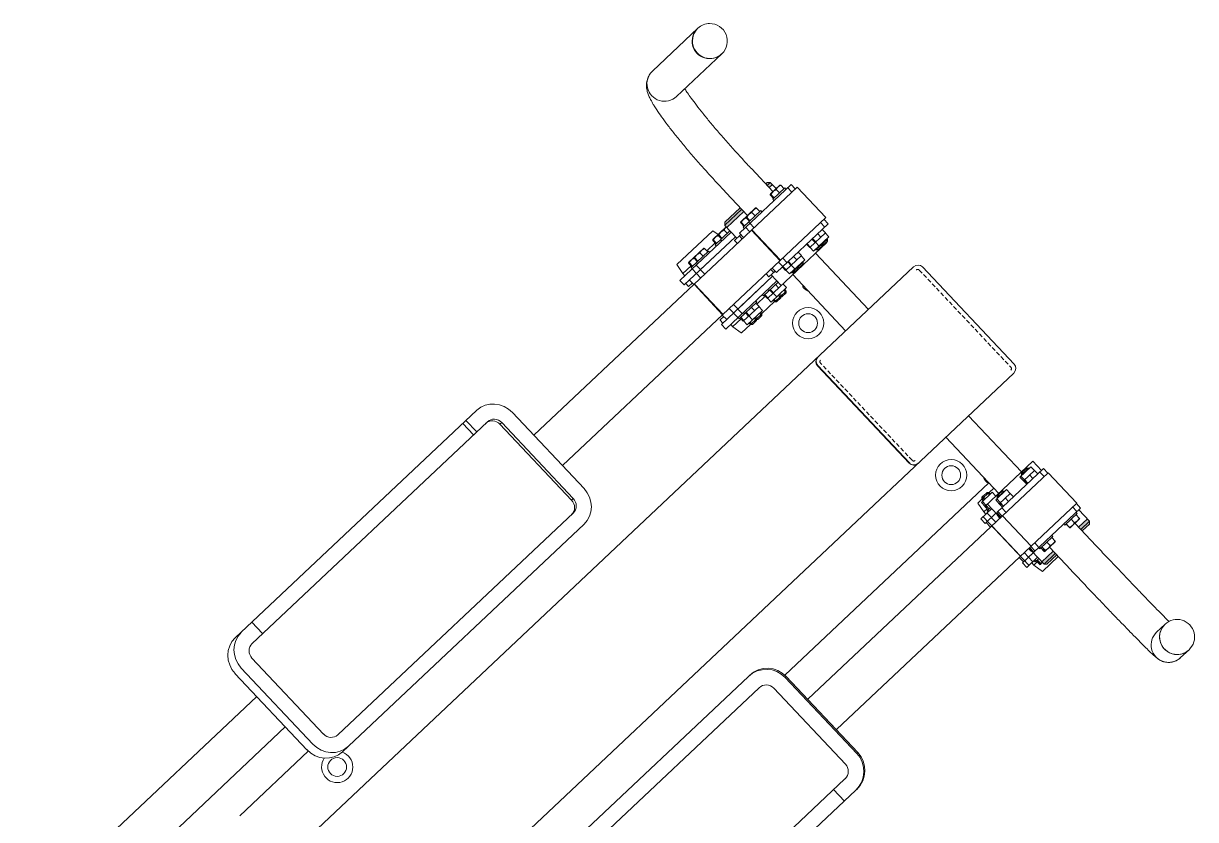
# Model space of a CAD drawing. Header units: millimetres. Extents: x -4129 to 4409, y -4072 to 4021.
# Drawn here: x -3570 to -2447, y -2157 to -1394 of the extents above; entities that cross this region are included whole.
import ezdxf

# ---------------------------------------------------------------- set-up
doc = ezdxf.new("R2010")
doc.units = ezdxf.units.MM
for name, pattern in [('K5LT_AXLED', [11.7525, 7.2525, -1.5, 1.5, -1.5]), ('K5LT_BASIC', [0]), ('K5LT_DASHED', [6, 4, -2]), ('K5LT_THIN', [0])]:
    doc.linetypes.add(name, pattern=pattern)
doc.layers.add('DIKOM_ОБЪЕКТ', color=7, linetype='Continuous')

msp = doc.modelspace()

# ---------------------------------------------------------------- hatches: boundary and pattern name
at = {"layer": 'DIKOM_ОБЪЕКТ', "lineweight": 15}
h = msp.add_hatch(color=7, dxfattribs=at)
h.paths.add_polyline_path([(-2854.1, -1546.3), (-2857.1, -1549.2), (-2855, -1551.4), (-2852, -1548.5)])
h.paths.add_polyline_path([(-2856.9, -1546.3), (-2858.4, -1547.7), (-2857.1, -1549.2), (-2854.1, -1546.3)])
h.paths.add_polyline_path([(-2882.8, -1570.7), (-2897.5, -1584.6), (-2897.6, -1584.7), (-2897.7, -1587.5), (-2897.6, -1587.4), (-2881.4, -1572.1)])
h.paths.add_polyline_path([(-2895.6, -1589.6), (-2879.4, -1574.3), (-2881.4, -1572.1), (-2897.6, -1587.4), (-2897.7, -1587.5), (-2895.7, -1589.7)])
h.paths.add_polyline_path([(-2550.2, -1868.7), (-2558.6, -1876.7), (-2556.6, -1878.8), (-2548.2, -1870.9)])
h.paths.add_polyline_path([(-2555.2, -1880.3), (-2548.3, -1873.8), (-2548.2, -1870.9), (-2556.6, -1878.8)])
h.paths.add_polyline_path([(-2581, -1901.8), (-2591.8, -1912.1), (-2589, -1912.2), (-2579.6, -1903.3)])
h.paths.add_polyline_path([(-2591.8, -1912.1), (-2581, -1901.8), (-2583, -1899.6), (-2593.9, -1909.9)])

# ---------------------------------------------------------------- linework, layer by layer
at = {"layer": 'DIKOM_ОБЪЕКТ', "color": 7, "linetype": 'K5LT_BASIC', "lineweight": 15}
for p, q in [((-2923.4, -1398.7), (-2966.9, -1439.7)), ((-2900.4, -1423.1), (-2944, -1464.1)), ((-2944, -1464.1), (-2944, -1464.1)), ((-2851.5, -1555.1), (-2871.8, -1533.5)), ((-2883.7, -1594.9), (-2834.2, -1548.3)), ((-2858.4, -1547.7), (-2856.9, -1546.3)), ((-2857.1, -1549.2), (-2854.1, -1546.3)), ((-2854.1, -1546.3), (-2856.9, -1546.3)), ((-2852, -1548.5), (-2855, -1551.4)), ((-2855, -1551.4), (-2852, -1548.5)), ((-2854.1, -1546.3), (-2848.5, -1552.2)), ((-2845, -1549), (-2854, -1557.4)), ((-2844.6, -1548.9), (-2845, -1549)), ((-2840.9, -1552.4), (-2844, -1549.1)), ((-2830.1, -1552.6), (-2834.2, -1548.3)), ((-3080.5, -1788.6), (-2828.3, -1551)), ((-2875.9, -1578), (-2896.2, -1556.5)), ((-2854.1, -1557.8), (-2854, -1557.4)), ((-2850.9, -1561.8), (-2854, -1558.5)), ((-2850.3, -1561.2), (-2853.4, -1557.9)), ((-2851.7, -1562.5), (-2840.1, -1551.6)), ((-2845.3, -1556.5), (-2848.4, -1553.2)), ((-2839, -1552.7), (-2840.1, -1551.6)), ((-2833.4, -1555.7), (-2837.5, -1551.3)), ((-2828.3, -1551), (-2800.9, -1580.1)), ((-2897.6, -1587.4), (-2881.4, -1572.1)), ((-2897.5, -1584.6), (-2882.8, -1570.7)), ((-2868.6, -1571.2), (-2882.4, -1584.1)), ((-2868.2, -1570.8), (-2868.6, -1571.2)), ((-2867.8, -1570.7), (-2868.2, -1570.8)), ((-2864.1, -1574.2), (-2867.2, -1570.9)), ((-2850.6, -1563.7), (-2851.7, -1562.5)), ((-2800.9, -1580.1), (-3053.1, -1817.7)), ((-2879.4, -1574.3), (-2895.6, -1589.6)), ((-2895.6, -1589.6), (-2879.4, -1574.3)), ((-2880.1, -1589.3), (-2863.2, -1573.4)), ((-2877.3, -1579.7), (-2877.2, -1579.3)), ((-2874, -1583.6), (-2877.2, -1580.3)), ((-2873.5, -1583.1), (-2876.6, -1579.8)), ((-2868.5, -1578.4), (-2871.6, -1575.1)), ((-2862.1, -1574.6), (-2863.2, -1573.4)), ((-2798.6, -1586.1), (-2802.7, -1581.7)), ((-2909, -1592.6), (-2943.5, -1625.1)), ((-2891.6, -1594), (-2940.6, -1640.3)), ((-2896.3, -1589), (-2909.1, -1601.1)), ((-2909, -1592.6), (-2904, -1596.3)), ((-2892.7, -1592.9), (-2906.8, -1606.2)), ((-2895.2, -1595.3), (-2898.3, -1592)), ((-2897.7, -1587.5), (-2897.6, -1584.7)), ((-2897.7, -1587.5), (-2897.6, -1587.4)), ((-2897.7, -1587.5), (-2886.1, -1599.9)), ((-2897.6, -1584.7), (-2897.5, -1584.6)), ((-2895.6, -1589.6), (-2895.7, -1589.7)), ((-2895.7, -1589.7), (-2895.6, -1589.6)), ((-2882.5, -1584.5), (-2882.4, -1584.1)), ((-2879.2, -1588.5), (-2882.3, -1585.2)), ((-2878.7, -1587.9), (-2881.8, -1584.6)), ((-2879, -1590.4), (-2880.1, -1589.3)), ((-2873.5, -1593.6), (-2877.7, -1589.2)), ((-2873.8, -1585.5), (-2874.9, -1584.4)), ((-2869.6, -1589.8), (-2873.7, -1585.4)), ((-2844.7, -1621.4), (-2872.1, -1592.2)), ((-2844.7, -1621.4), (-2872.1, -1592.2)), ((-2844.3, -1621), (-2871.8, -1591.9)), ((-2848, -1632.7), (-2798.6, -1586.1)), ((-2801.1, -1594.6), (-2816.3, -1608.8)), ((-2801.8, -1589.2), (-2805.9, -1584.8)), ((-2804.2, -1591.4), (-2801.1, -1594.6)), ((-2887.4, -1598.4), (-2936.5, -1644.6)), ((-2887.4, -1598.4), (-2920.9, -1629.9)), ((-2906.9, -1604.4), (-2914.9, -1611.9)), ((-2909.2, -1601.5), (-2909.1, -1601.1)), ((-2905.9, -1605.4), (-2909, -1602.1)), ((-2905.4, -1604.9), (-2908.5, -1601.6)), ((-2904, -1596.6), (-2903.9, -1596.2)), ((-2900.7, -1600.5), (-2903.9, -1597.2)), ((-2900.2, -1600), (-2903.3, -1596.7)), ((-2901.6, -1601.3), (-2900.5, -1602.5)), ((-2882.3, -1596.4), (-2888.2, -1601.9)), ((-2888.2, -1601.8), (-2888.2, -1601.9)), ((-2888.2, -1601.9), (-2885.4, -1604.8)), ((-2879.6, -1599.3), (-2883.7, -1594.9)), ((-2856.8, -1657.5), (-2799.9, -1603.8)), ((-2819.3, -1605.6), (-2816.3, -1608.8)), ((-2818.7, -1605.1), (-2815.7, -1608.3)), ((-2814.1, -1600.8), (-2811.1, -1604)), ((-2813.6, -1600.2), (-2810.5, -1603.4)), ((-2812.5, -1612.3), (-2797.9, -1598.5)), ((-2807.3, -1607.4), (-2810.8, -1603.7)), ((-2799.3, -1600.7), (-2810.3, -1611.1)), ((-2808.6, -1595.5), (-2805.6, -1598.7)), ((-2805.5, -1605.7), (-2805.1, -1606.2)), ((-2799.3, -1602.5), (-2803.3, -1606.3)), ((-2797.9, -1598.5), (-2801.4, -1594.8)), ((-2799.9, -1603.8), (-2800.3, -1603.4)), ((-2799.7, -1600.2), (-2799.3, -1600.7)), ((-2799.3, -1600.7), (-2799.3, -1602.5)), ((-2918.1, -1609.6), (-2932.2, -1622.9)), ((-2913.1, -1612.2), (-2929.9, -1628)), ((-2918.4, -1617.1), (-2921.5, -1613.8)), ((-2917.7, -1609.5), (-2918.1, -1609.6)), ((-2913.9, -1612.9), (-2917.1, -1609.7)), ((-2913.1, -1612.2), (-2912, -1613.3)), ((-2906.8, -1606.2), (-2905.7, -1607.3)), ((-2824.3, -1616.4), (-2839.4, -1630.7)), ((-2827.3, -1613.2), (-2824.3, -1616.4)), ((-2821.1, -1620.4), (-2824.6, -1616.6)), ((-2812.5, -1612.3), (-2816, -1608.6)), ((-2810.8, -1614.1), (-2760, -1668)), ((-2810.7, -1610.6), (-2810.3, -1611.1)), ((-2810.3, -1611.1), (-2808.5, -1611.1)), ((-2804.5, -1607.3), (-2808.5, -1611.1)), ((-2805.1, -1606.2), (-2803.3, -1606.3)), ((-2804.4, -1606.2), (-2804.5, -1607.3)), ((-3493.3, -2359), (-2716.7, -1627.1)), ((-2943.5, -1625.1), (-2937.9, -1633.6)), ((-2930, -1626.2), (-2937.9, -1633.6)), ((-2932.3, -1623.3), (-2932.2, -1622.9)), ((-2929.1, -1627.2), (-2932.2, -1623.9)), ((-2928.5, -1626.7), (-2931.6, -1623.4)), ((-2929.9, -1628), (-2928.8, -1629.2)), ((-2927.2, -1618.4), (-2927.1, -1618)), ((-2923.9, -1622.3), (-2927, -1619)), ((-2923.4, -1621.8), (-2926.5, -1618.5)), ((-2925, -1625.6), (-2916.8, -1634.3)), ((-2924.8, -1623.1), (-2923.7, -1624.3)), ((-2842, -1627), (-2846.1, -1622.7)), ((-2842.5, -1627.5), (-2839.4, -1630.7)), ((-2838, -1623.3), (-2842.1, -1618.9)), ((-2841.9, -1626.9), (-2838.9, -1630.1)), ((-2837.3, -1622.6), (-2834.3, -1625.8)), ((-2836.7, -1622.1), (-2833.7, -1625.3)), ((-2835.7, -1634.1), (-2821.1, -1620.4)), ((-2830.5, -1629.3), (-2834, -1625.6)), ((-2822.4, -1622.5), (-2833.4, -1632.9)), ((-2831.7, -1617.4), (-2828.7, -1620.6)), ((-2828.7, -1627.6), (-2828.3, -1628)), ((-2828.3, -1628), (-2826.5, -1628.1)), ((-2827.6, -1628.1), (-2827.6, -1629.2)), ((-2822.5, -1624.3), (-2826.5, -1628.1)), ((-2822.9, -1622.1), (-2822.4, -1622.5)), ((-2822.4, -1622.5), (-2822.5, -1624.3)), ((-2620.4, -1720.5), (-2708.2, -1627.4)), ((-2937.9, -1633.6), (-2935.9, -1635.8)), ((-2929, -1629.3), (-2920.7, -1638)), ((-2851.8, -1636.3), (-2900.8, -1682.5)), ((-2885.2, -1667.8), (-2851.8, -1636.3)), ((-2858, -1633.9), (-2855.3, -1636.8)), ((-2849.4, -1631.3), (-2855.3, -1636.8)), ((-2855.2, -1636.8), (-2855.3, -1636.8)), ((-2843.5, -1645), (-2853.1, -1634.8)), ((-2848, -1632.7), (-2852.2, -1628.4)), ((-2835.7, -1634.1), (-2839.2, -1630.4)), ((-2833.9, -1632.4), (-2833.4, -1632.9)), ((-2833.4, -1632.9), (-2831.7, -1633)), ((-2832.6, -1634.7), (-2781.9, -1688.6)), ((-2827.6, -1629.2), (-2831.7, -1633)), ((-2940.5, -1640.2), (-2940.6, -1640.3)), ((-2940.6, -1640.3), (-2936.5, -1644.6)), ((-2936.4, -1644.5), (-2936.5, -1644.6)), ((-2935, -1643.3), (-2932.3, -1646.2)), ((-2928.8, -1642.8), (-2932.3, -1646.2)), ((-2931.5, -1639.9), (-2927.4, -1644.3)), ((-2927.1, -1644), (-2899.7, -1673.2)), ((-2899.3, -1672.8), (-2926.8, -1643.7)), ((-2926.8, -1643.7), (-2899.3, -1672.8)), ((-2847.7, -1640.6), (-2896.7, -1686.8)), ((-2846.6, -1641.8), (-2860.7, -1655.1)), ((-2856.6, -1649), (-2855.5, -1650.2)), ((-2854.7, -1649.4), (-2851.6, -1652.6)), ((-2854.1, -1648.9), (-2851.1, -1652.1)), ((-2853.1, -1661), (-2838.4, -1647.2)), ((-2838.8, -1650.4), (-2849.8, -1660.7)), ((-2849.1, -1644.2), (-2846.1, -1647.4)), ((-2838.4, -1647.2), (-2841.9, -1643.5)), ((-2840.2, -1648.9), (-2838.8, -1650.4)), ((-2838.8, -1650.4), (-2838.9, -1652.1)), ((-2867, -1661.1), (-2883.8, -1676.9)), ((-2868.1, -1659.9), (-2867, -1661.1)), ((-2867.9, -1661.9), (-2864.8, -1665.1)), ((-2866.9, -1662.9), (-2858.9, -1655.3)), ((-2862.1, -1672.1), (-2849.9, -1660.6)), ((-2861.8, -1653.9), (-2860.7, -1655.1)), ((-2859.8, -1654.3), (-2856.8, -1657.5)), ((-2859.3, -1653.8), (-2856.3, -1657)), ((-2853.1, -1661), (-2856.6, -1657.2)), ((-2847.9, -1656.1), (-2851.4, -1652.4)), ((-2851.2, -1659.2), (-2849.8, -1660.7)), ((-2849.8, -1660.7), (-2848.1, -1660.8)), ((-2844.1, -1657), (-2848.1, -1660.8)), ((-2846.1, -1654.4), (-2844.7, -1655.9)), ((-2842.9, -1654.2), (-2844.7, -1655.9)), ((-2844.7, -1655.9), (-2842.9, -1655.9)), ((-2844, -1655.9), (-2844.1, -1657)), ((-2838.9, -1652.1), (-2842.9, -1655.9)), ((-2893.3, -1667.2), (-2885.1, -1675.9)), ((-2889.3, -1663.4), (-2881.1, -1672.1)), ((-2864.8, -1665.1), (-2880, -1679.3)), ((-2879.8, -1670.9), (-2878.7, -1672)), ((-2877.8, -1671.2), (-2874.8, -1674.4)), ((-2877.3, -1670.7), (-2874.3, -1673.9)), ((-2862, -1672.2), (-2873, -1682.6)), ((-2872.3, -1666), (-2869.3, -1669.2)), ((-2871.1, -1677.9), (-2861.6, -1669)), ((-2861.6, -1669), (-2865.1, -1665.3)), ((-2863.4, -1670.7), (-2862, -1672.2)), ((-2862, -1672.2), (-2862.1, -1674)), ((-2902.1, -1678.2), (-2902, -1678.1)), ((-2899.4, -1681.1), (-2902.1, -1678.2)), ((-2902, -1678.1), (-2898.6, -1674.9)), ((-2900.7, -1682.4), (-2900.8, -1682.5)), ((-2900.8, -1682.5), (-2896.7, -1686.8)), ((-2895.8, -1677.8), (-2900, -1673.4)), ((-2889.9, -1684.6), (-2892, -1682.4)), ((-2889.9, -1684.6), (-2889.8, -1684.5)), ((-2889.8, -1684.5), (-2882, -1677.1)), ((-2884.9, -1675.7), (-2883.8, -1676.9)), ((-2883, -1676.1), (-2880, -1679.3)), ((-2882.4, -1675.6), (-2879.4, -1678.8)), ((-2881.7, -1690.6), (-2873.1, -1682.5)), ((-2876.2, -1682.8), (-2879.7, -1679.1)), ((-2876.2, -1682.8), (-2871.1, -1677.9)), ((-2871.1, -1677.9), (-2874.6, -1674.2)), ((-2874.4, -1681.1), (-2873, -1682.6)), ((-2873, -1682.6), (-2871.2, -1682.6)), ((-2867.2, -1678.8), (-2871.2, -1682.6)), ((-2869.2, -1676.2), (-2867.8, -1677.7)), ((-2867.8, -1677.7), (-2866.1, -1677.8)), ((-2867.2, -1677.7), (-2867.2, -1678.8)), ((-2862.1, -1674), (-2866.1, -1677.8)), ((-2896.6, -1686.7), (-2896.7, -1686.8)), ((-2881.8, -1690.6), (-2889.9, -1684.6)), ((-2881.8, -1690.6), (-2881.7, -1690.6)), ((-2620.7, -1729), (-3397.3, -2460.9)), ((-2721, -1815.3), (-2808.8, -1722.2)), ((-2808.5, -1721.9), (-2720.8, -1815.1)), ((-3135.3, -1764.7), (-3366.7, -1982.8)), ((-3032.5, -1839.6), (-3101.1, -1766.8)), ((-2664, -1769.9), (-2613.3, -1823.7)), ((-3350.7, -1988.3), (-3125, -1775.6)), ((-3148.6, -1777.2), (-3138.3, -1788.1)), ((-3145.6, -1774.4), (-3135.3, -1785.3)), ((-3044.5, -1850.9), (-3113.1, -1778.1)), ((-3111.4, -1776.4), (-3042.8, -1849.2)), ((-2685.9, -1790.4), (-2635.1, -1844.3)), ((-2602.4, -1813.4), (-2648.4, -1856.8)), ((-2604.4, -1818.8), (-2614.8, -1828.6)), ((-2604.4, -1818.8), (-2600.9, -1822.5)), ((-2602.4, -1813.4), (-2594.1, -1822.2)), ((-2587.9, -1824.5), (-2818.1, -2041.5)), ((-2592.3, -1820.5), (-2637.1, -1862.7)), ((-2614.8, -1828.6), (-2611.3, -1832.3)), ((-2613.9, -1827.7), (-2610.4, -1831.4)), ((-2613.4, -1826.4), (-2606.7, -1820)), ((-2613.4, -1824.6), (-2612.4, -1823.7)), ((-2613.4, -1826.4), (-2613.4, -1824.6)), ((-2613, -1826.9), (-2613.4, -1826.4)), ((-2612.5, -1825.5), (-2612.4, -1823.7)), ((-2612, -1826), (-2612.5, -1825.5)), ((-2612.4, -1823.7), (-2608.4, -1820)), ((-2611.4, -1832.4), (-2600.8, -1822.4)), ((-2606.7, -1820), (-2608.4, -1820)), ((-2606.2, -1820.5), (-2606.7, -1820)), ((-2602.5, -1830.1), (-2605.5, -1826.9)), ((-2597.8, -1825.6), (-2600.8, -1822.4)), ((-2595.9, -1823.8), (-2591.8, -1828.2)), ((-2592.3, -1820.5), (-2588.2, -1824.8)), ((-2587.9, -1824.5), (-2560.5, -1853.6)), ((-2644.7, -1834.1), (-2840.1, -2018.3)), ((-2639.9, -1839.2), (-2644.5, -1843.5)), ((-2627.7, -1840.7), (-2638.1, -1850.5)), ((-2627.7, -1840.7), (-2624.2, -1844.4)), ((-2608.3, -1835.6), (-2611.4, -1832.4)), ((-2608.2, -1835.5), (-2611.3, -1832.3)), ((-2607.4, -1834.7), (-2610.4, -1831.5)), ((-2607.3, -1834.6), (-2610.3, -1831.4)), ((-2651.3, -1849.9), (-2655.1, -1853.5)), ((-2641.4, -1843.2), (-2651.8, -1853)), ((-2651.4, -1849.8), (-2644.6, -1843.4)), ((-2651.4, -1849.8), (-2651.3, -1848)), ((-2650, -1851.3), (-2651.4, -1849.8)), ((-2651.3, -1848), (-2650.4, -1847.1)), ((-2650.8, -1852.1), (-2647.3, -1855.8)), ((-2650.4, -1847.1), (-2647.3, -1844.3)), ((-2650.4, -1848.9), (-2650.4, -1847.1)), ((-2649, -1850.4), (-2650.4, -1848.9)), ((-2647.3, -1844.3), (-2646.4, -1843.4)), ((-2644.6, -1843.4), (-2646.4, -1843.4)), ((-2643.2, -1844.9), (-2644.6, -1843.4)), ((-2641.4, -1843.2), (-2637.9, -1846.9)), ((-2638.1, -1850.5), (-2634.6, -1854.3)), ((-2637.1, -1849.6), (-2633.6, -1853.4)), ((-2636.7, -1848.4), (-2629.9, -1842)), ((-2636.7, -1846.6), (-2635.7, -1845.7)), ((-2636.7, -1848.4), (-2636.7, -1846.6)), ((-2636.3, -1848.8), (-2636.7, -1848.4)), ((-2635.8, -1847.5), (-2635.7, -1845.7)), ((-2635.3, -1847.9), (-2635.8, -1847.5)), ((-2635.7, -1845.7), (-2631.7, -1841.9)), ((-2634.7, -1854.3), (-2624.1, -1844.4)), ((-2629.9, -1842), (-2631.7, -1841.9)), ((-2629.5, -1842.4), (-2629.9, -1842)), ((-2625.8, -1852), (-2628.8, -1848.8)), ((-2621.1, -1847.6), (-2624.1, -1844.4)), ((-3042.7, -1862.9), (-3268.4, -2075.6)), ((-2560.5, -1853.6), (-2790.7, -2070.6)), ((-2655.1, -1853.5), (-2649.5, -1862)), ((-2652.2, -1868.6), (-2641.9, -1858.9)), ((-2651.8, -1853), (-2648.3, -1856.7)), ((-2646.3, -1859), (-2649.5, -1862)), ((-2649.5, -1862), (-2647.5, -1864.2)), ((-2645.3, -1860), (-2648.4, -1856.8)), ((-2645.2, -1859.9), (-2648.3, -1856.7)), ((-2648.1, -1873), (-2637.8, -1863.3)), ((-2644.4, -1859.1), (-2647.4, -1855.9)), ((-2644.3, -1859), (-2647.3, -1855.8)), ((-2646.4, -1861), (-2643, -1857.8)), ((-2645.3, -1862.1), (-2646.4, -1861)), ((-2646.4, -1863.1), (-2638.1, -1871.9)), ((-2646, -1854.6), (-2636.4, -1864.8)), ((-2644.3, -1861.2), (-2645.4, -1860.1)), ((-2637.8, -1863.3), (-2642.2, -1867.5)), ((-2637.1, -1862.7), (-2633, -1867)), ((-2636.8, -1865.2), (-2635.7, -1864.1)), ((-2636, -1861.6), (-2631.9, -1866)), ((-2631.6, -1857.5), (-2634.7, -1854.3)), ((-2631.5, -1857.4), (-2634.5, -1854.2)), ((-2630.7, -1856.6), (-2633.7, -1853.4)), ((-2630.6, -1856.5), (-2633.6, -1853.3)), ((-2632.3, -1858.1), (-2628.2, -1862.5)), ((-2556.7, -1858.3), (-2601.5, -1900.5)), ((-2560, -1863.7), (-2571.7, -1874.6)), ((-2564.4, -1857.3), (-2560.2, -1861.7)), ((-2561.1, -1862.5), (-2560, -1863.7)), ((-2560.8, -1854), (-2556.7, -1858.3)), ((-2548.2, -1870.9), (-2558.5, -1860)), ((-3258.1, -2086.5), (-3032.5, -1873.9)), ((-2652.2, -1868.6), (-2652.2, -1868.6)), ((-2648.1, -1873), (-2652.2, -1868.6)), ((-2650.1, -1866.6), (-2606.2, -1913.2)), ((-2648.1, -1873), (-2648.1, -1873)), ((-2647.2, -1872.2), (-2643.1, -1876.5)), ((-2641.8, -1875.3), (-2614.3, -1904.4)), ((-2614.3, -1904.4), (-2641.8, -1875.3)), ((-2636.8, -1865.2), (-2636.8, -1865.2)), ((-2634.1, -1868.1), (-2636.8, -1865.2)), ((-2636.4, -1864.8), (-2636.4, -1864.8)), ((-2604.1, -1894.8), (-2631.6, -1865.7)), ((-2604.2, -1894.9), (-2631.6, -1865.7)), ((-2604.2, -1894.9), (-2631.6, -1865.7)), ((-2572.8, -1873.5), (-2571.7, -1874.6)), ((-2570.6, -1873.7), (-2567.5, -1877)), ((-2570.5, -1873.6), (-2567.4, -1876.9)), ((-2566.7, -1877.3), (-2557.7, -1868.8)), ((-2565.7, -1869.1), (-2562.6, -1872.4)), ((-2562.1, -1873), (-2541.8, -1894.5)), ((-2561.1, -1864.7), (-2558, -1868)), ((-2550.2, -1868.7), (-2558.6, -1876.7)), ((-2558.6, -1876.7), (-2550.2, -1868.7)), ((-2557.6, -1868.4), (-2557.7, -1868.8)), ((-2548.2, -1870.9), (-2556.6, -1878.8)), ((-2548.3, -1873.8), (-2555.2, -1880.3)), ((-2548.2, -1870.9), (-2548.3, -1873.8)), ((-2583.3, -1885.6), (-2595.9, -1897.5)), ((-2584.4, -1884.5), (-2583.3, -1885.6)), ((-2584.4, -1886.6), (-2581.2, -1889.9)), ((-2567.1, -1877.3), (-2566.7, -1877.3)), ((-2603.9, -1900.1), (-2606.7, -1897.2)), ((-2605.6, -1896.2), (-2601.5, -1900.5)), ((-2604.4, -1895.1), (-2600.3, -1899.5)), ((-2600.7, -1891.6), (-2596.6, -1896)), ((-2597, -1896.3), (-2595.9, -1897.5)), ((-2596.1, -1895.4), (-2595, -1896.6)), ((-2594.9, -1896.5), (-2591.8, -1899.8)), ((-2594.8, -1896.4), (-2591.7, -1899.7)), ((-2593.9, -1895.6), (-2590.8, -1898.9)), ((-2593.8, -1895.5), (-2590.7, -1898.8)), ((-2590.9, -1900.1), (-2581, -1890.7)), ((-2589, -1891), (-2585.9, -1894.3)), ((-2586.5, -1895.9), (-2566.2, -1917.5)), ((-2580.9, -1890.4), (-2581, -1890.7)), ((-2611.5, -1910), (-2615.6, -1905.6)), ((-2612.4, -1910.9), (-2602.1, -1901.2)), ((-2602.5, -1909.7), (-2610.7, -1901)), ((-2608.3, -1915.2), (-2598, -1905.5)), ((-2606.6, -1905.3), (-2602.1, -1901.2)), ((-2603.9, -1900.1), (-2602.8, -1899.1)), ((-2603.9, -1900.1), (-2603.9, -1900.1)), ((-2591.8, -1912.1), (-2603.5, -1899.7)), ((-2600.3, -1909.9), (-2601.4, -1908.7)), ((-2599.3, -1909), (-2600.4, -1907.8)), ((-2600.3, -1909.9), (-2596.9, -1906.7)), ((-2599.3, -1908.9), (-2596.1, -1912.2)), ((-2599.1, -1908.8), (-2596, -1912.1)), ((-2598.3, -1908), (-2595.2, -1911.3)), ((-2598.2, -1907.9), (-2595.1, -1911.2)), ((-2583, -1899.6), (-2593.9, -1909.9)), ((-2593.9, -1909.9), (-2583, -1899.6)), ((-2593.4, -1919), (-2578.2, -1904.7)), ((-2581, -1901.8), (-2591.8, -1912.1)), ((-2591.3, -1900.2), (-2590.9, -1900.1)), ((-2590.4, -1899.3), (-2590, -1899.2)), ((-2579.6, -1903.3), (-2589, -1912.2)), ((-2612.4, -1910.9), (-2612.4, -1910.9)), ((-2608.3, -1915.2), (-2612.4, -1910.9)), ((-2608.3, -1915.2), (-2608.3, -1915.2)), ((-2601.5, -1912.9), (-2603.6, -1910.8)), ((-2601.5, -1912.9), (-2598.3, -1909.9)), ((-2593.4, -1919), (-2601.5, -1912.9)), ((-2601.5, -1912.9), (-2601.5, -1912.9)), ((-2595.7, -1912.6), (-2595.3, -1912.5)), ((-2595.3, -1912.5), (-2594.4, -1911.6)), ((-2594.7, -1911.7), (-2594.4, -1911.6)), ((-2594.4, -1911.6), (-2593.3, -1910.5)), ((-2593.4, -1919), (-2593.4, -1919)), ((-2591.8, -1912.1), (-2589, -1912.2)), ((-3340.5, -1978.6), (-3350.7, -1967.7)), ((-2475.8, -1969.6), (-2483.9, -1977.3)), ((-2483.9, -1977.3), (-2483.8, -1977.2)), ((-2452.8, -1994), (-2460.9, -2001.6)), ((-3282.1, -2074.8), (-3350.7, -2002)), ((-3366.7, -2017.1), (-3298.1, -2089.8)), ((-3360.9, -2011.7), (-3292.4, -2084.4)), ((-2875, -2019.6), (-3114.8, -2245.5)), ((-2874, -2018.6), (-2875, -2019.6)), ((-2771.2, -2093.4), (-2839.7, -2020.6)), ((-2770.1, -2092.5), (-2838.7, -2019.7)), ((-3104.5, -2256.4), (-2864.8, -2030.5)), ((-2850.6, -2030.9), (-2782.1, -2103.7)), ((-3346.1, -2038.9), (-3569.6, -2249.5)), ((-3318.7, -2068), (-3542.2, -2278.6)), ((-3263.8, -2091.9), (-3258.1, -2086.5)), ((-3296.7, -2091.2), (-3362.4, -2153.2)), ((-2782.5, -2117.8), (-3021.9, -2343.4)), ((-3011.9, -2354.6), (-2772.2, -2128.7)), ((-2793.4, -2128.1), (-2783.1, -2139)), ((-2771.2, -2127.8), (-2772.2, -2128.7))]:
    msp.add_line(p, q, dxfattribs=at)
at = {"layer": 'DIKOM_ОБЪЕКТ', "color": 7, "linetype": 'K5LT_AXLED', "lineweight": 15}
msp.add_line((-2967.6, -1463.4), (-2967.7, -1463.5), dxfattribs=at)
at = {"layer": 'DIKOM_ОБЪЕКТ', "color": 7, "linetype": 'K5LT_THIN', "lineweight": 15}
for p, q in [((-2883.7, -1597.7), (-2881, -1600.6)), ((-2803.3, -1606.3), (-2804.6, -1604.9)), ((-2799.3, -1602.5), (-2800.6, -1601.1)), ((-2808.5, -1611.1), (-2809.8, -1609.7)), ((-2804.5, -1607.3), (-2805.8, -1606)), ((-2827.6, -1629.2), (-2829, -1627.8)), ((-2826.5, -1628.1), (-2827.8, -1626.7)), ((-2822.5, -1624.3), (-2823.8, -1622.9)), ((-2853.6, -1629.7), (-2850.8, -1632.6)), ((-2831.7, -1633), (-2833, -1631.6)), ((-2838.9, -1652.1), (-2841.2, -1649.7)), ((-2848.1, -1660.8), (-2850.3, -1658.4)), ((-2844.1, -1657), (-2846.3, -1654.6)), ((-2842.9, -1655.9), (-2845.2, -1653.5)), ((-2862.1, -1674), (-2864.3, -1671.6)), ((-2871.2, -1682.6), (-2873.5, -1680.2)), ((-2867.2, -1678.8), (-2869.5, -1676.4)), ((-2866.1, -1677.8), (-2868.3, -1675.4)), ((-3113.1, -1778.1), (-3111.4, -1776.4)), ((-2613.4, -1824.6), (-2612.1, -1826)), ((-2612.4, -1823.7), (-2611.1, -1825.1)), ((-2608.4, -1820), (-2607.1, -1821.4)), ((-3044.5, -1850.9), (-3042.8, -1849.2)), ((-2651.3, -1848), (-2649.1, -1850.4)), ((-2650.4, -1847.1), (-2648.1, -1849.5)), ((-2646.4, -1843.4), (-2644.1, -1845.8)), ((-2636.7, -1846.6), (-2635.4, -1848)), ((-2635.7, -1845.7), (-2634.4, -1847.1)), ((-2631.7, -1841.9), (-2630.4, -1843.3)), ((-2634.1, -1868.1), (-2636.8, -1865.2)), ((-2633.3, -1867.3), (-2636, -1864.4)), ((-2603.9, -1900.1), (-2606.7, -1897.2)), ((-2603.1, -1899.3), (-2605.8, -1896.4)), ((-2838.7, -2019.7), (-2839.7, -2020.6)), ((-2770.1, -2092.5), (-2771.2, -2093.4))]:
    msp.add_line(p, q, dxfattribs=at)
at = {"layer": 'DIKOM_ОБЪЕКТ', "color": 7, "linetype": 'K5LT_DASHED', "lineweight": 15}
for p, q in [((-2711.3, -1630.3), (-2623.5, -1723.5)), ((-2718.1, -1812.6), (-2805.9, -1719.5))]:
    msp.add_line(p, q, dxfattribs=at)
at = {"layer": 'DIKOM_ОБЪЕКТ', "color": 7, "linetype": 'K5LT_BASIC', "lineweight": 15}
for centre, radius in [((-2817.8, -1681.2), 15), ((-2817.8, -1681.2), 9), ((-2680.7, -1826.8), 15), ((-2680.7, -1826.8), 9), ((-3269, -2106.4), 9)]:
    msp.add_circle(centre, radius, dxfattribs=at)
for centre, radius, start, end in [((-2712.6, -1631.5), 6, 43.3012, 133.3012), ((-2804.4, -1718.1), 6, 133.3012, 223.3012), ((-2804.2, -1717.8), 6, 133.3012, 223.3012), ((-2624.8, -1724.6), 6, 313.3012, 43.3012), ((-2716.6, -1811.2), 6, 223.3012, 313.3012), ((-2716.4, -1811), 6, 223.3012, 313.3012), ((-3269, -2106.4), 15, 145.6231, 71.1393)]:
    msp.add_arc(centre, radius, start, end, dxfattribs=at)
at = {"layer": 'DIKOM_ОБЪЕКТ', "color": 7, "linetype": 'K5LT_DASHED', "lineweight": 15}
for centre, start, end in [((-2712.8, -1631.7), 43.3012, 133.3012), ((-2804.5, -1718.1), 133.3012, 223.3012), ((-2625, -1724.8), 313.3012, 43.3012), ((-2716.7, -1811.3), 223.3012, 313.3012)]:
    msp.add_arc(centre, 2, start, end, dxfattribs=at)
at = {"layer": 'DIKOM_ОБЪЕКТ', "color": 7, "linetype": 'K5LT_BASIC', "lineweight": 15}
for centre, major_axis, ratio, start_param, end_param in [((-2912.2, -1411.1), (-11.5, 12.2), 0.994846, 0, 3.141593), ((-2911.9, -1410.9), (-11.5, 12.2), 0.994846, 0, 3.141593), ((-2911.9, -1410.9), (-11.5, 12.2), 0.994846, -0.742443, 0), ((-2911.9, -1410.9), (-11.5, 12.2), 0.994846, -3.141593, -0.742443), ((-3118.2, -1782.9), (-17.1, 18.2), 0.93962, -1.570796, 0), ((-3119.9, -1784.5), (-6.86, 7.28), 0.93962, -1.570796, 0), ((-3118.2, -1782.9), (-6.86, 7.28), 0.93962, -1.570796, 0), ((-3049.6, -1855.7), (17.1, -18.2), 0.93962, 0, 1.570796), ((-3051.3, -1857.3), (6.86, -7.28), 0.93962, 0, 1.570796), ((-3049.6, -1855.7), (-6.86, 7.28), 0.93962, 3.141593, 4.712389), ((-2464.3, -1981.8), (11.5, -12.2), 0.999823, 0, 3.141593), ((-2464.3, -1981.9), (-11.5, 12.2), 0.999823, 0, 3.141593), ((-2464.3, -1981.8), (11.5, -12.2), 0.999823, -3.141593, -0.742443), ((-2464.3, -1981.9), (11.5, -12.2), 0.999823, -3.141593, -0.742443), ((-3349.6, -2000.9), (-17.1, 18.2), 0.93962, 0, 1.570796), ((-3343.8, -1995.6), (-17.1, 18.2), 0.93962, 0, 1.570796), ((-3343.8, -1995.6), (6.86, -7.28), 0.93962, -3.141593, -1.570796), ((-2464.3, -1981.9), (11.5, -12.2), 0.999823, -0.742443, 0), ((-2464.3, -1981.8), (11.5, -12.2), 0.999823, -0.742443, 0), ((-2857.9, -2037.8), (-17.1, 18.2), 0.998147, -1.570796, 0), ((-2856.9, -2036.8), (-17.1, 18.2), 0.998147, -1.570796, 0), ((-2857.9, -2037.8), (-6.86, 7.28), 0.998147, -1.570796, 0), ((-3275.3, -2068.3), (6.86, -7.28), 0.93962, -1.570796, 0), ((-3275.3, -2068.3), (17.1, -18.2), 0.93962, -1.570796, 0), ((-3281, -2073.7), (17.1, -18.2), 0.93962, -1.570796, 0), ((-2789.3, -2110.5), (17.1, -18.2), 0.998147, 0, 1.570796), ((-2788.3, -2109.6), (17.1, -18.2), 0.998147, 0, 1.570796), ((-2789.3, -2110.5), (-6.86, 7.28), 0.998147, 3.141593, 4.712389)]:
    msp.add_ellipse(centre, major_axis=major_axis, ratio=ratio, start_param=start_param, end_param=end_param, dxfattribs=at)
at = {"layer": 'DIKOM_ОБЪЕКТ', "color": 7, "linetype": 'K5LT_THIN', "lineweight": 15}
for centre, major_axis, ratio, start_param, end_param in [((-2955.5, -1451.9), (11.5, -12.2), 0.994846, -3.141593, 0), ((-2472.4, -1989.4), (-11.5, 12.2), 0.999823, 0, 3.141593)]:
    msp.add_ellipse(centre, major_axis=major_axis, ratio=ratio, start_param=start_param, end_param=end_param, dxfattribs=at)
at = {"layer": 'DIKOM_ОБЪЕКТ', "color": 7, "linetype": 'K5LT_BASIC', "lineweight": 15}
for points, knots in [([(-2896.2, -1556.5), (-2898.7, -1553.8), (-2904, -1548.1), (-2912.5, -1538.8), (-2921.5, -1528.8), (-2930.5, -1518.5), (-2938.7, -1508.7), (-2946.1, -1499.5), (-2952.7, -1491.1), (-2958.2, -1483.6), (-2962.4, -1477.6), (-2965.1, -1473.3), (-2966.9, -1470.3), (-2968.2, -1468), (-2969.2, -1466.1), (-2970, -1464.4), (-2970.7, -1462.8), (-2971.3, -1461), (-2971.9, -1459.2), (-2972.4, -1457.1), (-2972.7, -1454.8), (-2972.7, -1452.4), (-2972.4, -1449.9), (-2971.9, -1447.6), (-2971.1, -1445.5), (-2970, -1443.5), (-2968.7, -1441.5), (-2967.6, -1440.3), (-2966.9, -1439.7)], [0, 0, 0, 0, 1.636122, 3.450539, 5.625214, 7.78549, 9.92937, 12.05326, 14.151213, 16.213411, 18.222976, 19.573493, 20.504736, 21.435672, 22.05597, 22.675795, 23.294804, 23.912387, 24.527518, 25.138675, 25.749832, 26.350167, 26.860153, 27.316107, 27.739346, 28.142228, 28.533202, 29, 29, 29, 29]), ([(-2936, -1456.6), (-2935.9, -1456.9), (-2935.1, -1458.1), (-2933.2, -1460.9), (-2929.7, -1465.8), (-2924.9, -1472.3), (-2918.8, -1480.1), (-2911.7, -1488.8), (-2903.7, -1498.2), (-2895.1, -1508.1), (-2885.9, -1518.4), (-2878, -1526.9), (-2873.3, -1532), (-2871.8, -1533.5)], [0, 0, 0, 0, 0.213978, 1.163366, 2.350373, 3.826503, 5.345363, 6.894613, 8.466395, 10.05562, 11.658922, 13.274156, 14, 14, 14, 14]), ([(-2844, -1549.1), (-2844.3, -1549.2), (-2844.7, -1549.4), (-2845.2, -1549.7), (-2845.6, -1549.9), (-2846, -1550.2), (-2846.3, -1550.4), (-2846.6, -1550.7), (-2846.8, -1550.9), (-2847.1, -1551.2), (-2847.4, -1551.5), (-2847.7, -1552), (-2848.1, -1552.6), (-2848.3, -1553), (-2848.4, -1553.2)], [0, 0, 0, 0, 2.031939, 3.311633, 4.396645, 5.423589, 6.350589, 7.262712, 8.121744, 8.934797, 10.13118, 11.301719, 13.183651, 15, 15, 15, 15]), ([(-2844.6, -1548.9), (-2844.6, -1548.9), (-2844.6, -1548.9), (-2844.4, -1548.9), (-2844.3, -1549), (-2844.1, -1549), (-2844, -1549.1)], [0, 0, 0, 0, 1.498743, 2.82133, 4.947716, 7, 7, 7, 7]), ([(-2854.1, -1557.8), (-2854.2, -1557.9), (-2854.2, -1557.9), (-2854.1, -1558), (-2854.1, -1558.2), (-2854, -1558.4), (-2854, -1558.5)], [0, 0, 0, 0, 1.498743, 2.82133, 4.947716, 7, 7, 7, 7]), ([(-2853.4, -1557.9), (-2853.6, -1557.9), (-2853.8, -1557.8), (-2853.9, -1557.7), (-2854, -1557.7), (-2854.1, -1557.7), (-2854.1, -1557.8), (-2854.1, -1557.8), (-2854.1, -1557.8), (-2854.1, -1557.8)], [0, 0, 0, 0, 3.761196, 4.9935, 6.159855, 7.212698, 8.248644, 9.224291, 10, 10, 10, 10]), ([(-2848.4, -1553.2), (-2848.7, -1553.4), (-2849.1, -1553.6), (-2849.7, -1553.9), (-2850.2, -1554.2), (-2850.6, -1554.5), (-2850.9, -1554.8), (-2851.3, -1555.1), (-2851.5, -1555.4), (-2851.8, -1555.7), (-2852.2, -1556.1), (-2852.6, -1556.6), (-2853, -1557.2), (-2853.3, -1557.7), (-2853.4, -1557.9)], [0, 0, 0, 0, 1.792921, 2.94681, 4.396645, 5.423589, 6.350589, 7.262712, 8.121744, 8.934797, 10.13118, 11.301719, 13.183651, 15, 15, 15, 15]), ([(-2867.2, -1570.9), (-2867.4, -1571), (-2867.9, -1571.2), (-2868.4, -1571.5), (-2868.8, -1571.8), (-2869.1, -1572), (-2869.4, -1572.2), (-2869.7, -1572.5), (-2870, -1572.7), (-2870.3, -1573), (-2870.5, -1573.4), (-2870.9, -1573.8), (-2871.3, -1574.4), (-2871.5, -1574.8), (-2871.6, -1575.1)], [0, 0, 0, 0, 2.031939, 3.311633, 4.396645, 5.423589, 6.350589, 7.262712, 8.121744, 8.934797, 10.13118, 11.301719, 13.183651, 15, 15, 15, 15]), ([(-2867.8, -1570.7), (-2867.8, -1570.7), (-2867.7, -1570.7), (-2867.6, -1570.7), (-2867.4, -1570.8), (-2867.3, -1570.9), (-2867.2, -1570.9)], [0, 0, 0, 0, 1.498743, 2.82133, 4.947716, 7, 7, 7, 7]), ([(-2877.2, -1580.2), (-2877.4, -1580.3), (-2877.8, -1580.5), (-2878.3, -1580.8), (-2878.7, -1581.1), (-2879.1, -1581.4), (-2879.4, -1581.6), (-2879.7, -1581.9), (-2880, -1582.2), (-2880.3, -1582.5), (-2880.7, -1582.9), (-2881.2, -1583.6), (-2881.5, -1584.2), (-2881.8, -1584.6)], [0, 0, 0, 0, 1.582913, 2.822746, 3.949132, 4.867558, 5.797458, 6.687306, 7.520674, 8.324815, 9.515523, 11.057705, 14, 14, 14, 14]), ([(-2876.6, -1579.8), (-2876.7, -1579.7), (-2876.9, -1579.6), (-2877.1, -1579.6), (-2877.2, -1579.6), (-2877.2, -1579.6), (-2877.3, -1579.6), (-2877.3, -1579.6), (-2877.3, -1579.7), (-2877.3, -1579.7)], [0, 0, 0, 0, 3.761196, 4.9935, 6.159855, 7.212698, 8.248644, 9.224291, 10, 10, 10, 10]), ([(-2877.3, -1579.7), (-2877.3, -1579.7), (-2877.3, -1579.8), (-2877.3, -1579.9), (-2877.3, -1580.1), (-2877.2, -1580.2), (-2877.2, -1580.3)], [0, 0, 0, 0, 1.498743, 2.82133, 4.947716, 7, 7, 7, 7]), ([(-2871.6, -1575.1), (-2871.9, -1575.2), (-2872.3, -1575.4), (-2872.9, -1575.7), (-2873.3, -1576.1), (-2873.8, -1576.4), (-2874.1, -1576.6), (-2874.4, -1576.9), (-2874.7, -1577.2), (-2875, -1577.5), (-2875.3, -1577.9), (-2875.7, -1578.4), (-2876.2, -1579), (-2876.5, -1579.5), (-2876.6, -1579.8)], [0, 0, 0, 0, 1.792921, 2.94681, 4.396645, 5.423589, 6.350589, 7.262712, 8.121744, 8.934797, 10.13118, 11.301719, 13.183651, 15, 15, 15, 15]), ([(-2898.3, -1592), (-2898.6, -1592.1), (-2899, -1592.3), (-2899.6, -1592.7), (-2900, -1593), (-2900.5, -1593.3), (-2900.8, -1593.6), (-2901.1, -1593.8), (-2901.4, -1594.1), (-2901.7, -1594.4), (-2902, -1594.8), (-2902.4, -1595.3), (-2902.9, -1595.9), (-2903.2, -1596.4), (-2903.3, -1596.7)], [0, 0, 0, 0, 1.792921, 2.94681, 4.396645, 5.423589, 6.350589, 7.262712, 8.121744, 8.934797, 10.13118, 11.301719, 13.183651, 15, 15, 15, 15]), ([(-2896.1, -1589.2), (-2896.2, -1589.3), (-2896.4, -1589.4), (-2896.7, -1589.7), (-2897, -1589.9), (-2897.2, -1590.3), (-2897.6, -1590.7), (-2898, -1591.3), (-2898.2, -1591.8), (-2898.3, -1592)], [0, 0, 0, 0, 1.049659, 2.043369, 2.983894, 4.367845, 5.721902, 7.898883, 10, 10, 10, 10]), ([(-2881.8, -1584.6), (-2881.9, -1584.6), (-2882.1, -1584.5), (-2882.3, -1584.4), (-2882.3, -1584.4), (-2882.4, -1584.4), (-2882.4, -1584.5), (-2882.5, -1584.5), (-2882.5, -1584.5), (-2882.5, -1584.5)], [0, 0, 0, 0, 3.761196, 4.9935, 6.159855, 7.212698, 8.248644, 9.224291, 10, 10, 10, 10]), ([(-2882.5, -1584.5), (-2882.5, -1584.6), (-2882.5, -1584.6), (-2882.5, -1584.7), (-2882.4, -1584.9), (-2882.4, -1585.1), (-2882.3, -1585.2)], [0, 0, 0, 0, 1.498743, 2.82133, 4.947716, 7, 7, 7, 7]), ([(-2908.5, -1601.6), (-2908.6, -1601.5), (-2908.8, -1601.4), (-2909, -1601.4), (-2909, -1601.4), (-2909.1, -1601.4), (-2909.1, -1601.4), (-2909.2, -1601.4), (-2909.2, -1601.4), (-2909.2, -1601.5)], [0, 0, 0, 0, 3.761196, 4.9935, 6.159855, 7.212698, 8.248644, 9.224291, 10, 10, 10, 10]), ([(-2909.2, -1601.5), (-2909.2, -1601.5), (-2909.2, -1601.5), (-2909.2, -1601.7), (-2909.1, -1601.8), (-2909.1, -1602), (-2909, -1602.1)], [0, 0, 0, 0, 1.498743, 2.82133, 4.947716, 7, 7, 7, 7]), ([(-2903.9, -1597.1), (-2904.1, -1597.2), (-2904.5, -1597.4), (-2905, -1597.7), (-2905.4, -1598), (-2905.8, -1598.3), (-2906.1, -1598.6), (-2906.4, -1598.8), (-2906.7, -1599.1), (-2907, -1599.4), (-2907.4, -1599.9), (-2907.9, -1600.6), (-2908.2, -1601.2), (-2908.5, -1601.6)], [0, 0, 0, 0, 1.582913, 2.822746, 3.949132, 4.867558, 5.797458, 6.687306, 7.520674, 8.324815, 9.515523, 11.057705, 14, 14, 14, 14]), ([(-2903.3, -1596.7), (-2903.4, -1596.6), (-2903.6, -1596.5), (-2903.8, -1596.5), (-2903.9, -1596.5), (-2903.9, -1596.5), (-2904, -1596.5), (-2904, -1596.5), (-2904, -1596.6), (-2904, -1596.6)], [0, 0, 0, 0, 3.761196, 4.9935, 6.159855, 7.212698, 8.248644, 9.224291, 10, 10, 10, 10]), ([(-2904, -1596.6), (-2904, -1596.6), (-2904, -1596.7), (-2904, -1596.8), (-2904, -1597), (-2903.9, -1597.1), (-2903.9, -1597.2)], [0, 0, 0, 0, 1.498743, 2.82133, 4.947716, 7, 7, 7, 7]), ([(-2921.5, -1613.8), (-2921.7, -1613.9), (-2922.1, -1614.2), (-2922.7, -1614.5), (-2923.2, -1614.8), (-2923.6, -1615.1), (-2924, -1615.4), (-2924.3, -1615.7), (-2924.6, -1615.9), (-2924.9, -1616.3), (-2925.2, -1616.6), (-2925.6, -1617.2), (-2926, -1617.8), (-2926.3, -1618.3), (-2926.5, -1618.5)], [0, 0, 0, 0, 1.792921, 2.94681, 4.396645, 5.423589, 6.350589, 7.262712, 8.121744, 8.934797, 10.13118, 11.301719, 13.183651, 15, 15, 15, 15]), ([(-2917.1, -1609.7), (-2917.3, -1609.8), (-2917.7, -1610), (-2918.3, -1610.3), (-2918.7, -1610.5), (-2919, -1610.8), (-2919.3, -1611), (-2919.6, -1611.2), (-2919.9, -1611.5), (-2920.1, -1611.8), (-2920.4, -1612.1), (-2920.8, -1612.6), (-2921.1, -1613.1), (-2921.4, -1613.6), (-2921.5, -1613.8)], [0, 0, 0, 0, 2.031939, 3.311633, 4.396645, 5.423589, 6.350589, 7.262712, 8.121744, 8.934797, 10.13118, 11.301719, 13.183651, 15, 15, 15, 15]), ([(-2917.7, -1609.5), (-2917.6, -1609.5), (-2917.6, -1609.4), (-2917.5, -1609.5), (-2917.3, -1609.5), (-2917.1, -1609.6), (-2917.1, -1609.7)], [0, 0, 0, 0, 1.498743, 2.82133, 4.947716, 7, 7, 7, 7]), ([(-2932.3, -1623.3), (-2932.4, -1623.3), (-2932.4, -1623.4), (-2932.3, -1623.5), (-2932.3, -1623.7), (-2932.2, -1623.8), (-2932.2, -1623.9)], [0, 0, 0, 0, 1.498743, 2.82133, 4.947716, 7, 7, 7, 7]), ([(-2931.6, -1623.4), (-2931.8, -1623.3), (-2932, -1623.2), (-2932.1, -1623.2), (-2932.2, -1623.2), (-2932.3, -1623.2), (-2932.3, -1623.2), (-2932.3, -1623.2), (-2932.3, -1623.3), (-2932.3, -1623.3)], [0, 0, 0, 0, 3.761196, 4.9935, 6.159855, 7.212698, 8.248644, 9.224291, 10, 10, 10, 10]), ([(-2927.1, -1618.9), (-2927.3, -1619), (-2927.7, -1619.2), (-2928.2, -1619.6), (-2928.6, -1619.8), (-2929, -1620.1), (-2929.3, -1620.4), (-2929.6, -1620.7), (-2929.9, -1621), (-2930.2, -1621.3), (-2930.5, -1621.7), (-2931, -1622.4), (-2931.4, -1623), (-2931.6, -1623.4)], [0, 0, 0, 0, 1.582913, 2.822746, 3.949132, 4.867558, 5.797458, 6.687306, 7.520674, 8.324815, 9.515523, 11.057705, 14, 14, 14, 14]), ([(-2926.5, -1618.5), (-2926.6, -1618.4), (-2926.8, -1618.4), (-2927, -1618.3), (-2927, -1618.3), (-2927.1, -1618.3), (-2927.1, -1618.3), (-2927.2, -1618.4), (-2927.2, -1618.4), (-2927.2, -1618.4)], [0, 0, 0, 0, 3.761196, 4.9935, 6.159855, 7.212698, 8.248644, 9.224291, 10, 10, 10, 10]), ([(-2927.2, -1618.4), (-2927.2, -1618.4), (-2927.2, -1618.5), (-2927.2, -1618.6), (-2927.1, -1618.8), (-2927.1, -1619), (-2927, -1619)], [0, 0, 0, 0, 1.498743, 2.82133, 4.947716, 7, 7, 7, 7]), ([(-2821.9, -1647.7), (-2822, -1647.6), (-2822.2, -1647.4), (-2822.5, -1647.1), (-2822.7, -1646.7), (-2822.8, -1646.4), (-2822.9, -1646.1), (-2823, -1645.8), (-2823, -1645.5), (-2822.9, -1645.2), (-2822.9, -1645.1), (-2822.9, -1645)], [0, 0, 0, 0, 1.053181, 2.488417, 3.930509, 5.382984, 6.849662, 8.334968, 9.843163, 11.380653, 12, 12, 12, 12]), ([(-2818, -1650.2), (-2818.2, -1650.1), (-2818.6, -1650), (-2819.1, -1649.7), (-2819.7, -1649.4), (-2820.2, -1649.1), (-2820.7, -1648.8), (-2821.1, -1648.4), (-2821.5, -1648.1), (-2821.8, -1647.8), (-2821.9, -1647.7)], [0, 0, 0, 0, 1.324535, 2.673961, 4.042561, 5.37914, 6.707565, 8.027108, 9.341268, 11, 11, 11, 11]), ([(-2820.5, -1648.9), (-2820.5, -1648.9), (-2820.5, -1648.7), (-2820.5, -1648.6), (-2820.5, -1648.3), (-2820.4, -1648.1), (-2820.3, -1648), (-2820.2, -1647.9)], [0, 0, 0, 0, 0.832152, 2.59422, 4.379769, 6.196967, 8, 8, 8, 8]), ([(-2649.7, -1828.8), (-2649.6, -1829), (-2649.5, -1829.4), (-2649.3, -1829.9), (-2649, -1830.5), (-2648.8, -1831), (-2648.5, -1831.5), (-2648.1, -1832), (-2647.8, -1832.4), (-2647.6, -1832.7), (-2647.4, -1832.9)], [0, 0, 0, 0, 1.324535, 2.673961, 4.042561, 5.37914, 6.707565, 8.027108, 9.341268, 11, 11, 11, 11]), ([(-2648.6, -1831.3), (-2648.5, -1831.4), (-2648.4, -1831.4), (-2648.2, -1831.4), (-2648, -1831.3), (-2647.8, -1831.2), (-2647.6, -1831.2), (-2647.5, -1831.1)], [0, 0, 0, 0, 0.832152, 2.59422, 4.379769, 6.196967, 8, 8, 8, 8]), ([(-2647.4, -1832.9), (-2647.3, -1832.9), (-2647.1, -1833.1), (-2646.8, -1833.4), (-2646.5, -1833.6), (-2646.2, -1833.8), (-2645.9, -1834), (-2645.6, -1834), (-2645.3, -1834), (-2645, -1834), (-2644.9, -1834), (-2644.9, -1833.9)], [0, 0, 0, 0, 1.053181, 2.488417, 3.930509, 5.382984, 6.849662, 8.334968, 9.843163, 11.380653, 12, 12, 12, 12]), ([(-2567.4, -1876.9), (-2567.1, -1876.7), (-2566.7, -1876.5), (-2566.1, -1876.2), (-2565.7, -1875.9), (-2565.3, -1875.6), (-2565, -1875.4), (-2564.7, -1875.1), (-2564.4, -1874.9), (-2564.1, -1874.5), (-2563.8, -1874.2), (-2563.4, -1873.7), (-2563, -1873.1), (-2562.8, -1872.6), (-2562.6, -1872.4)], [0, 0, 0, 0, 2.031939, 3.311633, 4.396645, 5.423589, 6.350589, 7.262712, 8.121744, 8.934797, 10.13118, 11.301719, 13.183651, 15, 15, 15, 15]), ([(-2562.6, -1872.4), (-2562.4, -1872.2), (-2561.9, -1872), (-2561.4, -1871.7), (-2561, -1871.4), (-2560.6, -1871.2), (-2560.3, -1870.9), (-2560, -1870.7), (-2559.7, -1870.4), (-2559.4, -1870.1), (-2559.1, -1869.7), (-2558.7, -1869.3), (-2558.4, -1868.7), (-2558.1, -1868.2), (-2558, -1868)], [0, 0, 0, 0, 2.031939, 3.311633, 4.396645, 5.423589, 6.350589, 7.262712, 8.121744, 8.934797, 10.13118, 11.301719, 13.183651, 15, 15, 15, 15]), ([(-2558, -1868), (-2557.9, -1868.1), (-2557.7, -1868.2), (-2557.7, -1868.3), (-2557.6, -1868.4), (-2557.6, -1868.4), (-2557.6, -1868.4), (-2557.6, -1868.4)], [0, 0, 0, 0, 3.650103, 4.846009, 5.977914, 6.99966, 8, 8, 8, 8]), ([(-2567.5, -1877), (-2567.4, -1877.1), (-2567.3, -1877.2), (-2567.2, -1877.3), (-2567.1, -1877.3), (-2567.1, -1877.3), (-2567.1, -1877.3), (-2567.1, -1877.3)], [0, 0, 0, 0, 3.650103, 4.846009, 5.977914, 6.99966, 8, 8, 8, 8]), ([(-2567.1, -1877.3), (-2567.1, -1877.3), (-2567.1, -1877.3), (-2567.1, -1877.3), (-2567.1, -1877.2), (-2567.2, -1877.1), (-2567.3, -1877), (-2567.4, -1876.9)], [0, 0, 0, 0, 1.317537, 2.558866, 3.779198, 5.355124, 8, 8, 8, 8]), ([(-2590.7, -1898.8), (-2590.4, -1898.7), (-2590, -1898.5), (-2589.4, -1898.1), (-2589, -1897.9), (-2588.6, -1897.6), (-2588.3, -1897.3), (-2588, -1897.1), (-2587.7, -1896.8), (-2587.4, -1896.5), (-2587.1, -1896.1), (-2586.7, -1895.6), (-2586.3, -1895), (-2586.1, -1894.5), (-2585.9, -1894.3)], [0, 0, 0, 0, 2.031939, 3.311633, 4.396645, 5.423589, 6.350589, 7.262712, 8.121744, 8.934797, 10.13118, 11.301719, 13.183651, 15, 15, 15, 15]), ([(-2585.9, -1894.3), (-2585.6, -1894.2), (-2585.2, -1894), (-2584.7, -1893.6), (-2584.2, -1893.4), (-2583.9, -1893.1), (-2583.6, -1892.9), (-2583.3, -1892.6), (-2583, -1892.3), (-2582.7, -1892), (-2582.4, -1891.7), (-2582, -1891.2), (-2581.6, -1890.6), (-2581.4, -1890.1), (-2581.2, -1889.9)], [0, 0, 0, 0, 2.031939, 3.311633, 4.396645, 5.423589, 6.350589, 7.262712, 8.121744, 8.934797, 10.13118, 11.301719, 13.183651, 15, 15, 15, 15]), ([(-2581.2, -1889.9), (-2581.1, -1890), (-2581, -1890.2), (-2580.9, -1890.3), (-2580.9, -1890.3), (-2580.9, -1890.4), (-2580.9, -1890.4), (-2580.9, -1890.4)], [0, 0, 0, 0, 3.650103, 4.846009, 5.977914, 6.99966, 8, 8, 8, 8]), ([(-2472, -1967), (-2472.8, -1966.3), (-2475.2, -1963.8), (-2480.1, -1958.9), (-2487, -1951.9), (-2494.8, -1943.9), (-2503.3, -1935), (-2512.4, -1925.5), (-2522, -1915.5), (-2531.9, -1905.1), (-2538.5, -1898), (-2541.8, -1894.5)], [0, 0, 0, 0, 0.610603, 2.01068, 3.423952, 4.845399, 6.272297, 7.70306, 9.136723, 10.572689, 12, 12, 12, 12]), ([(-2591.8, -1899.8), (-2591.6, -1899.9), (-2591.5, -1900), (-2591.4, -1900.1), (-2591.4, -1900.2), (-2591.3, -1900.2), (-2591.3, -1900.2), (-2591.3, -1900.2)], [0, 0, 0, 0, 3.650103, 4.846009, 5.977914, 6.99966, 8, 8, 8, 8]), ([(-2591.7, -1899.7), (-2591.4, -1899.6), (-2591, -1899.4), (-2590.7, -1899.2), (-2590.6, -1899.1)], [0, 0, 0, 0, 3.647761, 5, 5, 5, 5]), ([(-2591.3, -1900.2), (-2591.3, -1900.2), (-2591.3, -1900.2), (-2591.3, -1900.1), (-2591.4, -1900.1), (-2591.5, -1899.9), (-2591.6, -1899.8), (-2591.7, -1899.7)], [0, 0, 0, 0, 1.317537, 2.558866, 3.779198, 5.355124, 8, 8, 8, 8]), ([(-2590.8, -1898.9), (-2590.7, -1899), (-2590.6, -1899.1), (-2590.4, -1899.2), (-2590.4, -1899.3), (-2590.4, -1899.3), (-2590.4, -1899.3), (-2590.4, -1899.3)], [0, 0, 0, 0, 3.650103, 4.846009, 5.977914, 6.99966, 8, 8, 8, 8]), ([(-2590.4, -1899.3), (-2590.4, -1899.3), (-2590.4, -1899.3), (-2590.4, -1899.2), (-2590.4, -1899.2), (-2590.5, -1899), (-2590.6, -1898.9), (-2590.7, -1898.8)], [0, 0, 0, 0, 1.317537, 2.558866, 3.779198, 5.355124, 8, 8, 8, 8]), ([(-2596.1, -1912.2), (-2596, -1912.3), (-2595.9, -1912.4), (-2595.8, -1912.5), (-2595.7, -1912.5), (-2595.7, -1912.6), (-2595.7, -1912.6), (-2595.7, -1912.6)], [0, 0, 0, 0, 3.650103, 4.846009, 5.977914, 6.99966, 8, 8, 8, 8]), ([(-2596, -1912.1), (-2595.8, -1912), (-2595.4, -1911.8), (-2595, -1911.6), (-2594.9, -1911.5)], [0, 0, 0, 0, 3.647761, 5, 5, 5, 5]), ([(-2595.7, -1912.6), (-2595.7, -1912.6), (-2595.7, -1912.5), (-2595.7, -1912.5), (-2595.8, -1912.4), (-2595.9, -1912.3), (-2596, -1912.2), (-2596, -1912.1)], [0, 0, 0, 0, 1.317537, 2.558866, 3.779198, 5.355124, 8, 8, 8, 8]), ([(-2595.2, -1911.3), (-2595.1, -1911.4), (-2594.9, -1911.5), (-2594.8, -1911.6), (-2594.8, -1911.6), (-2594.8, -1911.7), (-2594.7, -1911.7), (-2594.7, -1911.7)], [0, 0, 0, 0, 3.650103, 4.846009, 5.977914, 6.99966, 8, 8, 8, 8]), ([(-2595.1, -1911.2), (-2594.8, -1911.1), (-2594.4, -1910.8), (-2593.8, -1910.5), (-2593.6, -1910.4), (-2593.5, -1910.3)], [0, 0, 0, 0, 3.030678, 4.939367, 6, 6, 6, 6]), ([(-2594.7, -1911.7), (-2594.7, -1911.7), (-2594.7, -1911.6), (-2594.8, -1911.6), (-2594.8, -1911.5), (-2594.9, -1911.4), (-2595, -1911.3), (-2595.1, -1911.2)], [0, 0, 0, 0, 1.317537, 2.558866, 3.779198, 5.355124, 8, 8, 8, 8]), ([(-2460.9, -2001.6), (-2461.4, -2002.1), (-2462.5, -2003), (-2464.2, -2004.1), (-2466.1, -2005), (-2468.1, -2005.7), (-2470.1, -2006.1), (-2472.2, -2006.2), (-2474.3, -2006.1), (-2476.3, -2005.8), (-2478.3, -2005.2), (-2479.7, -2004.6), (-2480.9, -2003.9), (-2481.7, -2003.4), (-2482.5, -2002.9), (-2483.1, -2002.5), (-2483.5, -2002.1), (-2483.9, -2001.8), (-2484.3, -2001.5), (-2484.6, -2001.2), (-2484.9, -2001), (-2485.3, -2000.7), (-2485.7, -2000.3), (-2486.2, -1999.8), (-2486.9, -1999.2), (-2488, -1998.2), (-2489.6, -1996.7), (-2492.3, -1994), (-2496.7, -1989.8), (-2502.5, -1983.9), (-2509.3, -1976.9), (-2517, -1969), (-2525.5, -1960.3), (-2534.5, -1950.8), (-2544.1, -1940.8), (-2554.7, -1929.7), (-2562.1, -1921.8), (-2566.2, -1917.5)], [0, 0, 0, 0, 0.398339, 0.796513, 1.194941, 1.593831, 1.993565, 2.394849, 2.79913, 3.209683, 3.635022, 4.09382, 4.325992, 4.753077, 5.155543, 5.558008, 5.918, 6.27671, 6.664625, 6.962605, 7.160023, 7.55486, 7.946358, 8.331384, 9.101436, 9.845923, 10.937177, 12.721996, 15.385023, 18.093332, 20.825919, 23.572949, 26.329327, 29.092224, 31.860009, 34.631742, 38, 38, 38, 38])]:
    msp.add_open_spline(points, degree=3, knots=knots, dxfattribs=at)

doc.saveas('drawing.dxf')
